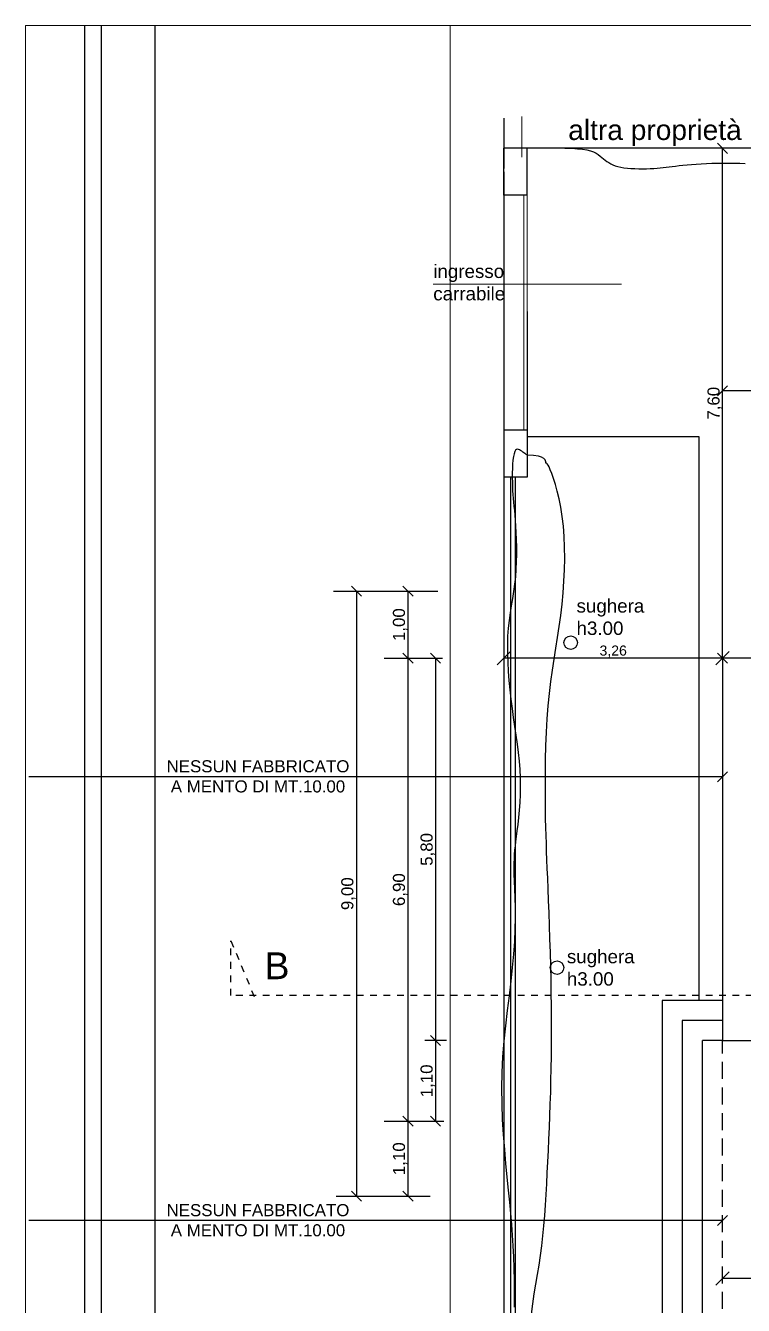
# Model space of a CAD drawing. Header units: millimetres. Extents: x 2002 to 2114, y 811 to 859.
# Drawn here: x 2002.03 to 2012.73, y 839.53 to 858.6 of the extents above; entities that cross this region are included whole.
import ezdxf

# ---------------------------------------------------------------- set-up
doc = ezdxf.new("R2010")
doc.units = ezdxf.units.MM
doc.header["$LTSCALE"] = 0.04
for name, pattern in [('ACAD_ISO10W100', [18, 12, -3, 0, -3]), ('DASHED2', [9.525, 6.35, -3.175]), ('JIS_02_1.2', [2.5, 1.25, -1.25])]:
    doc.linetypes.add(name, pattern=pattern)
for name, color, linetype in [('0-2', 1, 'Continuous'), ('0.1', 4, 'Continuous'), ('0.13', 1, 'Continuous'), ('0.3', 1, 'Continuous'), ('02', 1, 'Continuous'), ('ASSI-PIL', 6, 'Continuous')]:
    doc.layers.add(name, color=color, linetype=linetype)
doc.layers.add('0_Num_Penna__10', color=1, linetype='Continuous', lineweight=13)
doc.styles.get("Standard").update_dxf_attribs({"font": 'arial.ttf'})
doc.dimstyles.new('pie', dxfattribs={"dimtxt": 0.15, "dimasz": 0.2, "dimexe": 1.25, "dimexo": 0.625, "dimgap": 0.01, "dimtad": 1, "dimzin": 0, "dimtxsty": 'Standard', "dimblk1": 'OBLIQUE', "dimblk2": 'OBLIQUE', "dimsah": 1, "dimcen": 2.5, "dimse1": 1, "dimse2": 1, "dimadec": 0, "dimazin": 0, "dimtfac": 1, "dimtmove": 0, "dimatfit": 3, "dimfxl": 1, "dimarcsym": 0})
doc.dimstyles.new('piee', dxfattribs={"dimtxt": 0.18, "dimasz": 0.15, "dimexe": 1.25, "dimexo": 0.625, "dimgap": 0.01, "dimtad": 1, "dimzin": 1, "dimtxsty": 'Standard', "dimblk": 'OBLIQUE', "dimcen": 2.5, "dimse1": 1, "dimse2": 1, "dimadec": 0, "dimazin": 0, "dimtfac": 1, "dimtmove": 0, "dimatfit": 3, "dimldrblk": 'OBLIQUE', "dimfxl": 1, "dimarcsym": 0})

# ---------------------------------------------------------------- blocks, each defined once
blk = doc.blocks.new('_Oblique')
at = {"color": 0, "linetype": 'ByBlock', "lineweight": -2}
blk.add_line((-0.5, -0.5), (0.5, 0.5), dxfattribs=at)
blk = doc.blocks.new('*D2173')
at = {"layer": 'ASSI-PIL', "color": 0, "lineweight": -2}
blk.add_line((2019.02, 853.159), (2012.42, 853.159), dxfattribs=at)
at = {"layer": 'Defpoints', "color": 0}
for p in [(2012.42, 853.159), (2019.02, 849.563), (2012.42, 849.173)]:
    blk.add_point(p, dxfattribs=at)
at = {"layer": 'ASSI-PIL', "color": 0, "lineweight": -2, "xscale": 0.15, "yscale": 0.15, "zscale": 0.15, "rotation": 180}
blk.add_blockref('_Oblique', (2012.42, 853.159), dxfattribs=at)
at = {"layer": 'ASSI-PIL', "color": 0, "lineweight": -2, "xscale": 0.15, "yscale": 0.15, "zscale": 0.15}
blk.add_blockref('_Oblique', (2019.02, 853.159), dxfattribs=at)
at = {"layer": 'ASSI-PIL', "color": 0, "insert": (2015.72, 853.277), "char_height": 0.18, "attachment_point": 5}
blk.add_mtext('6,65', dxfattribs=at)
blk = doc.blocks.new('*D2174')
at = {"layer": 'ASSI-PIL', "color": 0, "lineweight": -2}
blk.add_line((2007.732, 850.173), (2007.732, 849.173), dxfattribs=at)
at = {"layer": 'Defpoints', "color": 0}
for p in [(2014.222, 850.173), (2007.732, 849.173), (2014.222, 849.173)]:
    blk.add_point(p, dxfattribs=at)
at = {"layer": 'ASSI-PIL', "color": 0, "lineweight": -2, "xscale": 0.15, "yscale": 0.15, "zscale": 0.15}
for p, rotation in [((2007.732, 850.173), 90), ((2007.732, 849.173), 270)]:
    blk.add_blockref('_Oblique', p, dxfattribs=dict(at, rotation=rotation))
at = {"layer": 'ASSI-PIL', "color": 0, "insert": (2007.614, 849.673), "char_height": 0.18, "attachment_point": 5, "rotation": 90}
blk.add_mtext('1,00', dxfattribs=at)
blk = doc.blocks.new('*D2175')
at = {"layer": 'ASSI-PIL', "color": 0, "lineweight": -2}
blk.add_line((2007.732, 849.173), (2007.732, 842.273), dxfattribs=at)
at = {"layer": 'Defpoints', "color": 0}
for p in [(2010.872, 849.173), (2007.732, 842.273), (2010.872, 842.273)]:
    blk.add_point(p, dxfattribs=at)
at = {"layer": 'ASSI-PIL', "color": 0, "lineweight": -2, "xscale": 0.15, "yscale": 0.15, "zscale": 0.15}
for p, rotation in [((2007.732, 849.173), 90), ((2007.732, 842.273), 270)]:
    blk.add_blockref('_Oblique', p, dxfattribs=dict(at, rotation=rotation))
at = {"layer": 'ASSI-PIL', "color": 0, "insert": (2007.614, 845.723), "char_height": 0.18, "attachment_point": 5, "rotation": 90}
blk.add_mtext('6,90', dxfattribs=at)
blk = doc.blocks.new('*D2176')
at = {"layer": 'ASSI-PIL', "color": 0, "lineweight": -2}
blk.add_line((2007.732, 842.273), (2007.732, 841.153), dxfattribs=at)
at = {"layer": 'Defpoints', "color": 0}
for p in [(2014.672, 842.273), (2007.732, 841.153), (2014.672, 841.153)]:
    blk.add_point(p, dxfattribs=at)
at = {"layer": 'ASSI-PIL', "color": 0, "lineweight": -2, "xscale": 0.15, "yscale": 0.15, "zscale": 0.15}
for p, rotation in [((2007.732, 842.273), 90), ((2007.732, 841.153), 270)]:
    blk.add_blockref('_Oblique', p, dxfattribs=dict(at, rotation=rotation))
at = {"layer": 'ASSI-PIL', "color": 0, "insert": (2007.614, 841.713), "char_height": 0.18, "attachment_point": 5, "rotation": 90}
blk.add_mtext('1,10', dxfattribs=at)
blk = doc.blocks.new('*D2180')
at = {"layer": 'ASSI-PIL', "color": 0, "lineweight": -2}
blk.add_line((2006.963, 850.173), (2006.963, 841.153), dxfattribs=at)
at = {"layer": 'Defpoints', "color": 0}
for p in [(2014.222, 850.173), (2006.963, 841.153), (2014.672, 841.153)]:
    blk.add_point(p, dxfattribs=at)
at = {"layer": 'ASSI-PIL', "color": 0, "lineweight": -2, "xscale": 0.15, "yscale": 0.15, "zscale": 0.15}
for p, rotation in [((2006.963, 850.173), 90), ((2006.963, 841.153), 270)]:
    blk.add_blockref('_Oblique', p, dxfattribs=dict(at, rotation=rotation))
at = {"layer": 'ASSI-PIL', "color": 0, "insert": (2006.845, 845.663), "char_height": 0.18, "attachment_point": 5, "rotation": 90}
blk.add_mtext('9,00', dxfattribs=at)
blk = doc.blocks.new('*D2182')
at = {"layer": 'ASSI-PIL', "color": 0, "lineweight": -2}
blk.add_line((2008.144, 849.173), (2008.144, 843.473), dxfattribs=at)
at = {"layer": 'Defpoints', "color": 0}
for p in [(2012.37, 849.173), (2008.144, 843.473), (2012.37, 843.473)]:
    blk.add_point(p, dxfattribs=at)
at = {"layer": 'ASSI-PIL', "color": 0, "lineweight": -2, "xscale": 0.15, "yscale": 0.15, "zscale": 0.15}
for p, rotation in [((2008.144, 849.173), 90), ((2008.144, 843.473), 270)]:
    blk.add_blockref('_Oblique', p, dxfattribs=dict(at, rotation=rotation))
at = {"layer": 'ASSI-PIL', "color": 0, "insert": (2008.026, 846.323), "char_height": 0.18, "attachment_point": 5, "rotation": 90}
blk.add_mtext('5,80', dxfattribs=at)
blk = doc.blocks.new('*D2183')
at = {"layer": 'ASSI-PIL', "color": 0, "lineweight": -2}
blk.add_line((2008.144, 843.473), (2008.144, 842.273), dxfattribs=at)
at = {"layer": 'Defpoints', "color": 0}
for p in [(2015.67, 843.473), (2008.144, 842.273), (2015.67, 842.273)]:
    blk.add_point(p, dxfattribs=at)
at = {"layer": 'ASSI-PIL', "color": 0, "lineweight": -2, "xscale": 0.15, "yscale": 0.15, "zscale": 0.15}
for p, rotation in [((2008.144, 843.473), 90), ((2008.144, 842.273), 270)]:
    blk.add_blockref('_Oblique', p, dxfattribs=dict(at, rotation=rotation))
at = {"layer": 'ASSI-PIL', "color": 0, "insert": (2008.026, 842.873), "char_height": 0.18, "attachment_point": 5, "rotation": 90}
blk.add_mtext('1,10', dxfattribs=at)
blk = doc.blocks.new('*D2184')
at = {"layer": 'ASSI-PIL', "color": 0, "lineweight": -2}
blk.add_line((2012.42, 849.173), (2012.42, 856.773), dxfattribs=at)
at = {"layer": 'Defpoints', "color": 0}
for p in [(2012.37, 856.773), (2012.42, 856.773), (2012.42, 849.173)]:
    blk.add_point(p, dxfattribs=at)
at = {"layer": 'ASSI-PIL', "color": 0, "lineweight": -2, "xscale": 0.15, "yscale": 0.15, "zscale": 0.15}
for p, rotation in [((2012.42, 856.773), 90), ((2012.42, 849.173), 270)]:
    blk.add_blockref('_Oblique', p, dxfattribs=dict(at, rotation=rotation))
at = {"layer": 'ASSI-PIL', "color": 0, "insert": (2012.302, 852.973), "char_height": 0.18, "attachment_point": 5, "rotation": 90}
blk.add_mtext('7,60', dxfattribs=at)
blk = doc.blocks.new('*D2208')
at = {"layer": 'ASSI-PIL', "color": 0, "lineweight": -2}
blk.add_line((2015.67, 832.821), (2012.42, 832.821), dxfattribs=at)
at = {"layer": 'Defpoints', "color": 0}
for p in [(2015.67, 848.686), (2012.42, 847.023), (2012.42, 832.821)]:
    blk.add_point(p, dxfattribs=at)
at = {"layer": 'ASSI-PIL', "color": 0, "lineweight": -2, "xscale": 0.15, "yscale": 0.15, "zscale": 0.15, "rotation": 180}
blk.add_blockref('_Oblique', (2012.42, 832.821), dxfattribs=at)
at = {"layer": 'ASSI-PIL', "color": 0, "lineweight": -2, "xscale": 0.15, "yscale": 0.15, "zscale": 0.15}
blk.add_blockref('_Oblique', (2015.67, 832.821), dxfattribs=at)
at = {"layer": 'ASSI-PIL', "color": 0, "insert": (2014.045, 832.939), "char_height": 0.18, "attachment_point": 5}
blk.add_mtext('3,30', dxfattribs=at)
blk = doc.blocks.new('*D2219')
at = {"layer": '0.1', "color": 0, "lineweight": -2}
blk.add_line((2012.42, 849.173), (2009.16, 849.173), dxfattribs=at)
at = {"layer": 'Defpoints', "color": 0}
for p in [(2009.16, 849.173), (2009.16, 849.173), (2012.42, 849.173)]:
    blk.add_point(p, dxfattribs=at)
at = {"layer": '0.1', "color": 0, "lineweight": -2, "xscale": 0.2, "yscale": 0.2, "zscale": 0.2, "rotation": 180}
blk.add_blockref('_Oblique', (2009.16, 849.173), dxfattribs=at)
at = {"layer": '0.1', "color": 0, "lineweight": -2, "xscale": 0.2, "yscale": 0.2, "zscale": 0.2}
blk.add_blockref('_Oblique', (2012.42, 849.173), dxfattribs=at)
at = {"layer": '0.1', "color": 0, "insert": (2010.79, 849.273), "char_height": 0.15, "attachment_point": 5}
blk.add_mtext('3,26', dxfattribs=at)
blk = doc.blocks.new('*D2237')
at = {"layer": '0.1', "color": 0, "lineweight": -2}
blk.add_line((2019.54, 839.929), (2012.42, 839.929), dxfattribs=at)
at = {"layer": 'Defpoints', "color": 0}
for p in [(2012.42, 840.901), (2019.54, 840.901), (2012.42, 839.929)]:
    blk.add_point(p, dxfattribs=at)
at = {"layer": '0.1', "color": 0, "lineweight": -2, "xscale": 0.2, "yscale": 0.2, "zscale": 0.2, "rotation": 180}
blk.add_blockref('_Oblique', (2012.42, 839.929), dxfattribs=at)
at = {"layer": '0.1', "color": 0, "lineweight": -2, "xscale": 0.2, "yscale": 0.2, "zscale": 0.2}
blk.add_blockref('_Oblique', (2019.54, 839.929), dxfattribs=at)
at = {"layer": '0.1', "color": 0, "insert": (2015.98, 840.029), "char_height": 0.15, "attachment_point": 5}
blk.add_mtext('7,12', dxfattribs=at)

msp = doc.modelspace()

# ---------------------------------------------------------------- linework, layer by layer
for p, q in [((2013.72, 849.173), (2012.42, 849.173)), ((2012.42, 849.173), (2012.42, 843.473)), ((2012.42, 843.473), (2013.12, 843.473))]:
    msp.add_line(p, q)
for centre in [(2010.157, 849.405), (2009.953, 844.561)]:
    msp.add_circle(centre, 0.1)
at = {"layer": '0-2'}
for p, q in [((2012.07, 852.473), (2009.51, 852.473)), ((2011.52, 844.073), (2011.52, 836.833)), ((2012.42, 844.073), (2011.52, 844.073)), ((2011.82, 843.773), (2011.82, 837.133)), ((2012.42, 843.773), (2011.82, 843.773)), ((2012.12, 837.433), (2012.12, 843.473)), ((2012.42, 843.473), (2012.12, 843.473))]:
    msp.add_line(p, q, dxfattribs=at)
at = {"layer": '0-2', "linetype": 'DASHED2'}
msp.add_line((2012.42, 839.473), (2012.42, 843.473), dxfattribs=at)
at = {"layer": '0.13'}
msp.add_line((2009.51, 851.873), (2009.16, 851.873), dxfattribs=at)
at = {"layer": '0.3'}
for p, q in [((2009.16, 856.073), (2009.16, 856.773)), ((2009.16, 856.423), (2009.16, 856.773)), ((2009.51, 856.073), (2009.51, 856.773)), ((2009.16, 856.423), (2009.16, 852.573)), ((2009.51, 856.073), (2009.16, 856.073)), ((2009.51, 854.339), (2009.51, 852.573)), ((2009.16, 853.989), (2009.16, 853.639)), ((2009.51, 852.573), (2009.16, 852.573)), ((2009.16, 852.573), (2009.16, 851.873)), ((2009.51, 852.573), (2009.51, 851.873))]:
    msp.add_line(p, q, dxfattribs=at)
at = {"layer": '02'}
for p, q in [((2002.91, 858.602), (2002.91, 834.803)), ((2003.16, 858.602), (2003.16, 833.753)), ((2003.96, 858.602), (2003.96, 829.253)), ((2009.16, 857.22), (2009.16, 856.473)), ((2028.651, 856.773), (2009.16, 856.773)), ((2009.16, 853.023), (2009.16, 834.553)), ((2012.07, 844.073), (2012.07, 852.473)), ((2009.26, 851.873), (2009.26, 834.653)), ((2009.33, 851.873), (2009.33, 834.723))]:
    msp.add_line(p, q, dxfattribs=at)
at = {"layer": '0_Num_Penna__10'}
for p, q in [((2002.034, 858.602), (2114.037, 858.602)), ((2002.034, 811.093), (2002.034, 858.602)), ((2008.36, 858.602), (2008.36, 829.253)), ((2009.43, 856.64), (2009.43, 857.246)), ((2009.46, 852.573), (2009.46, 856.073)), ((2009.51, 852.573), (2009.51, 856.073)), ((2010.913, 854.748), (2008.108, 854.748))]:
    msp.add_line(p, q, dxfattribs=at)
at = {"layer": '0_Num_Penna__10', "linetype": 'ACAD_ISO10W100'}
for p, q in [((2009.16, 856.473), (2009.16, 853.023)), ((2009.16, 856.423), (2009.16, 852.573))]:
    msp.add_line(p, q, dxfattribs=at)
at = {"layer": 'ASSI-PIL'}
for p, q in [((2012.42, 852.711), (2012.42, 853.608)), ((2006.622, 850.173), (2008.176, 850.173)), ((2007.379, 849.173), (2008.248, 849.173)), ((2012.42, 847.406), (2002.084, 847.406)), ((2008.308, 843.473), (2007.982, 843.473)), ((2007.379, 842.273), (2008.265, 842.273)), ((2006.664, 841.153), (2008.064, 841.153)), ((2012.42, 840.791), (2002.084, 840.791))]:
    msp.add_line(p, q, dxfattribs=at)
at = {"layer": 'ASSI-PIL', "linetype": 'JIS_02_1.2'}
for p, q in [((2005.094, 844.145), (2005.094, 844.96)), ((2005.094, 844.96), (2005.474, 844.051)), ((2030.469, 844.145), (2005.094, 844.145))]:
    msp.add_line(p, q, dxfattribs=at)
at = {"layer": 'ASSI-PIL'}
for points in [[(2009.452, 856.782), (2009.639, 856.781), (2009.803, 856.781), (2009.945, 856.78), (2010.067, 856.777), (2010.172, 856.773), (2010.26, 856.767), (2010.335, 856.759), (2010.398, 856.748), (2010.451, 856.734), (2010.496, 856.718), (2010.534, 856.699), (2010.566, 856.679), (2010.595, 856.658), (2010.62, 856.637), (2010.645, 856.616), (2010.669, 856.596), (2010.695, 856.576), (2010.723, 856.559), (2010.753, 856.542), (2010.785, 856.527), (2010.821, 856.514), (2010.86, 856.503), (2010.903, 856.493), (2010.95, 856.484), (2011.001, 856.478), (2011.055, 856.473), (2011.112, 856.47), (2011.17, 856.468), (2011.228, 856.468), (2011.286, 856.469), (2011.341, 856.471), (2011.394, 856.473), (2011.444, 856.477), (2011.49, 856.481), (2011.535, 856.486), (2011.579, 856.491), (2011.624, 856.497), (2011.67, 856.503), (2011.719, 856.509), (2011.772, 856.515), (2011.83, 856.521), (2011.892, 856.527), (2011.958, 856.533), (2012.029, 856.538), (2012.102, 856.543), (2012.179, 856.547), (2012.258, 856.549), (2012.339, 856.551), (2012.422, 856.552), (2012.506, 856.551), (2012.591, 856.55), (2012.675, 856.549), (2012.759, 856.547)], [(2009.51, 852.199), (2009.508, 852.2), (2009.503, 852.203), (2009.495, 852.209), (2009.485, 852.217), (2009.472, 852.225), (2009.458, 852.235), (2009.443, 852.246), (2009.427, 852.257), (2009.411, 852.268), (2009.395, 852.278), (2009.379, 852.284), (2009.363, 852.287), (2009.349, 852.283), (2009.335, 852.272), (2009.323, 852.252), (2009.313, 852.221), (2009.304, 852.179), (2009.297, 852.127), (2009.292, 852.067), (2009.289, 852.002), (2009.287, 851.934), (2009.287, 851.864), (2009.288, 851.795), (2009.289, 851.729), (2009.292, 851.668), (2009.296, 851.611), (2009.301, 851.554), (2009.306, 851.498), (2009.311, 851.439), (2009.317, 851.375), (2009.323, 851.306), (2009.329, 851.228), (2009.335, 851.141), (2009.34, 851.045), (2009.344, 850.943), (2009.347, 850.835), (2009.347, 850.724), (2009.345, 850.611), (2009.34, 850.498), (2009.332, 850.386), (2009.319, 850.277), (2009.304, 850.169), (2009.288, 850.063), (2009.271, 849.956), (2009.254, 849.847), (2009.239, 849.736), (2009.226, 849.621), (2009.217, 849.502), (2009.213, 849.377), (2009.213, 849.247), (2009.218, 849.114), (2009.225, 848.977), (2009.236, 848.839), (2009.25, 848.7), (2009.266, 848.561), (2009.283, 848.424), (2009.302, 848.289), (2009.321, 848.155), (2009.34, 848.024), (2009.358, 847.894), (2009.374, 847.766), (2009.388, 847.639), (2009.398, 847.513), (2009.405, 847.388), (2009.406, 847.264), (2009.404, 847.141), (2009.398, 847.022), (2009.389, 846.907), (2009.379, 846.798), (2009.368, 846.696), (2009.356, 846.602), (2009.346, 846.518), (2009.336, 846.443), (2009.327, 846.376), (2009.321, 846.314), (2009.315, 846.252), (2009.312, 846.189), (2009.31, 846.12), (2009.309, 846.042), (2009.311, 845.953), (2009.315, 845.85), (2009.319, 845.732), (2009.324, 845.601), (2009.327, 845.456), (2009.327, 845.3), (2009.325, 845.132), (2009.318, 844.952), (2009.306, 844.763), (2009.287, 844.564), (2009.264, 844.357), (2009.238, 844.142), (2009.211, 843.921), (2009.185, 843.695), (2009.162, 843.465), (2009.143, 843.232), (2009.131, 842.998), (2009.127, 842.763), (2009.13, 842.529), (2009.138, 842.298), (2009.151, 842.072), (2009.168, 841.852), (2009.187, 841.64), (2009.206, 841.437), (2009.226, 841.246), (2009.243, 841.067), (2009.26, 840.897), (2009.274, 840.734), (2009.287, 840.574), (2009.297, 840.414), (2009.305, 840.25), (2009.311, 840.08), (2009.314, 839.899), (2009.315, 839.705), (2009.314, 839.502)], [(2009.572, 839.396), (2009.591, 839.55), (2009.613, 839.699), (2009.637, 839.844), (2009.662, 839.986), (2009.686, 840.128), (2009.708, 840.27), (2009.727, 840.415), (2009.744, 840.562), (2009.758, 840.712), (2009.771, 840.865), (2009.781, 841.02), (2009.791, 841.178), (2009.8, 841.338), (2009.808, 841.501), (2009.816, 841.666), (2009.824, 841.834), (2009.832, 842.004), (2009.84, 842.176), (2009.847, 842.35), (2009.853, 842.526), (2009.859, 842.703), (2009.863, 842.881), (2009.867, 843.06), (2009.87, 843.241), (2009.871, 843.424), (2009.872, 843.609), (2009.871, 843.797), (2009.87, 843.987), (2009.867, 844.182), (2009.864, 844.38), (2009.859, 844.582), (2009.854, 844.785), (2009.848, 844.988), (2009.841, 845.187), (2009.834, 845.38), (2009.827, 845.564), (2009.821, 845.737), (2009.814, 845.895), (2009.808, 846.038), (2009.803, 846.168), (2009.798, 846.29), (2009.794, 846.409), (2009.79, 846.528), (2009.786, 846.652), (2009.783, 846.786), (2009.781, 846.933), (2009.779, 847.098), (2009.779, 847.277), (2009.779, 847.467), (2009.782, 847.665), (2009.787, 847.867), (2009.794, 848.07), (2009.805, 848.27), (2009.82, 848.463), (2009.839, 848.648), (2009.86, 848.824), (2009.884, 848.994), (2009.91, 849.16), (2009.936, 849.322), (2009.962, 849.484), (2009.986, 849.646), (2010.009, 849.81), (2010.028, 849.978), (2010.043, 850.149), (2010.055, 850.321), (2010.063, 850.492), (2010.067, 850.661), (2010.066, 850.827), (2010.059, 850.987), (2010.048, 851.141), (2010.03, 851.286), (2010.009, 851.422), (2009.984, 851.548), (2009.957, 851.662), (2009.929, 851.763), (2009.902, 851.851), (2009.876, 851.925), (2009.853, 851.983), (2009.834, 852.024), (2009.819, 852.052), (2009.806, 852.069), (2009.797, 852.078), (2009.791, 852.081), (2009.787, 852.082), (2009.785, 852.084), (2009.784, 852.088), (2009.785, 852.099), (2009.782, 852.113), (2009.774, 852.131), (2009.756, 852.149), (2009.724, 852.167), (2009.675, 852.182), (2009.605, 852.193), (2009.51, 852.199)]]:
    msp.add_lwpolyline(points, dxfattribs=at)

# ---------------------------------------------------------------- block references
at = {"layer": 'ASSI-PIL', "xscale": 0.15, "yscale": 0.15, "zscale": 0.15}
for p in [(2012.42, 847.406), (2012.42, 840.791)]:
    msp.add_blockref('_Oblique', p, dxfattribs=at)

# ---------------------------------------------------------------- texts
at = {"layer": '0_Num_Penna__10'}
msp.add_text('altra proprietà', height=0.3, dxfattribs=at).set_placement((2010.12, 856.897))
at = {"layer": 'ASSI-PIL', "insert": (2008.109, 855.04), "char_height": 0.2, "attachment_point": 1}
msp.add_mtext_dynamic_manual_height_columns('ingresso\\Pcarrabile ', width=2.81611, gutter_width=1, heights=[0], dxfattribs=at)
at = {"layer": 'ASSI-PIL', "attachment_point": 1}
for s, insert, char_height, width in [('sughera\\Ph3.00', (2010.244, 850.053), 0.2, 2.81611), ('B', (2005.594, 844.789), 0.4, 8.5911), ('sughera\\Ph3.00', (2010.1, 844.826), 0.2, 2.81611)]:
    msp.add_mtext(s, dxfattribs=dict(at, insert=insert, char_height=char_height, width=width))
at = {"layer": 'ASSI-PIL', "char_height": 0.18, "attachment_point": 5}
for insert in [(2005.497, 847.411), (2005.497, 840.795)]:
    msp.add_mtext('NESSUN FABBRICATO \\PA MENTO DI MT.10.00', dxfattribs=dict(at, insert=insert))

# ---------------------------------------------------------------- dimensions: what is measured, and where the dimension line sits
at = {"layer": '0.1'}
for base, p1, p2, picture, middle in [((2009.16, 849.173), (2012.42, 849.173), (2009.16, 849.173), '*D2219', (2010.79, 849.273)), ((2012.42, 839.929), (2019.54, 840.901), (2012.42, 840.901), '*D2237', (2015.98, 840.029))]:
    dim = msp.add_linear_dim(base=base, p1=p1, p2=p2, dimstyle='pie', override={"dimtxt": 0.15}, dxfattribs=at)
    dim.commit()
    dim.dimension.update_dxf_attribs({"geometry": picture, "text_midpoint": middle})
at = {"layer": 'ASSI-PIL'}
dim = msp.add_linear_dim(base=(2012.42, 856.773), p1=(2012.42, 849.173), p2=(2012.37, 856.773), angle=90, dimstyle='piee', override={"dimtxt": 0.18}, dxfattribs=at)
dim.commit()
dim.dimension.update_dxf_attribs({"geometry": '*D2184', "text_midpoint": (2012.302, 852.973)})
for base, p1, p2, text, picture, middle in [((2012.42, 853.159), (2019.02, 849.563), (2012.42, 849.173), '6,65', '*D2173', (2015.72, 853.277)), ((2012.42, 832.821), (2015.67, 848.686), (2012.42, 847.023), '3,30', '*D2208', (2014.045, 832.939))]:
    dim = msp.add_linear_dim(base=base, p1=p1, p2=p2, text=text, dimstyle='piee', override={"dimtxt": 0.18, "dimtxsty": 'Standard', "dimtfill": 0}, dxfattribs=at)
    dim.commit()
    dim.dimension.update_dxf_attribs({"geometry": picture, "text_midpoint": middle})
for base, p1, text, picture, middle in [((2006.963, 841.153), (2014.222, 850.173), '9,00', '*D2180', (2006.845, 845.663)), ((2007.732, 841.153), (2014.672, 842.273), '1,10', '*D2176', (2007.614, 841.713))]:
    dim = msp.add_linear_dim(base=base, p1=p1, p2=(2014.672, 841.153), angle=90, text=text, dimstyle='piee', dxfattribs=at)
    dim.commit()
    dim.dimension.update_dxf_attribs({"geometry": picture, "text_midpoint": middle})
for base, p1, p2, picture, middle in [((2007.732, 849.173), (2014.222, 850.173), (2014.222, 849.173), '*D2174', (2007.614, 849.673)), ((2007.732, 842.273), (2010.872, 849.173), (2010.872, 842.273), '*D2175', (2007.614, 845.723))]:
    dim = msp.add_linear_dim(base=base, p1=p1, p2=p2, angle=90, dimstyle='piee', dxfattribs=at)
    dim.commit()
    dim.dimension.update_dxf_attribs({"geometry": picture, "text_midpoint": middle})
for base, p1, p2, text, picture, middle in [((2008.144, 843.473), (2012.37, 849.173), (2012.37, 843.473), '5,80', '*D2182', (2008.026, 846.323)), ((2008.144, 842.273), (2015.67, 843.473), (2015.67, 842.273), '1,10', '*D2183', (2008.026, 842.873))]:
    dim = msp.add_linear_dim(base=base, p1=p1, p2=p2, angle=90, text=text, dimstyle='piee', override={"dimtxt": 0.18, "dimtxsty": 'Standard', "dimtfill": 0}, dxfattribs=at)
    dim.commit()
    dim.dimension.update_dxf_attribs({"geometry": picture, "text_midpoint": middle})

doc.saveas('drawing.dxf')
